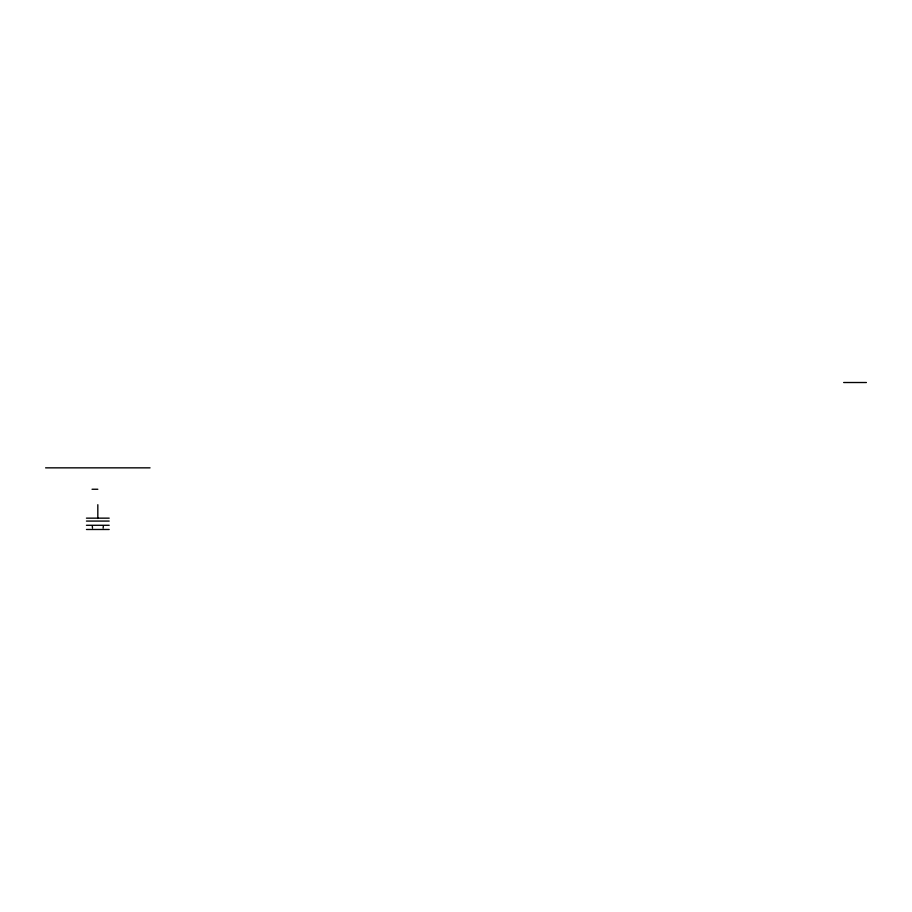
<?xml version="1.0" encoding="UTF-8"?>
<svg xmlns="http://www.w3.org/2000/svg" width="912" height="912" viewBox="0 0 912 912"><rect width="100%" height="100%" fill="white"/><g stroke="black" fill="none" stroke-linecap="round" stroke-linejoin="round"><path stroke-width="1.37" d="M103.341 526.178L103.124 528.139M843.657 382.516L866.4 382.516M45.6 467.845L150.047 467.845M92.044 489.254L97.823 489.254M86.458 518.153L109.189 518.153M86.458 521.071L109.189 521.071M86.458 525.289L109.189 525.289M86.458 529.484L109.189 529.484M92.511 528.139L92.306 526.178M97.823 504.701L97.823 518.461"/></g></svg>
